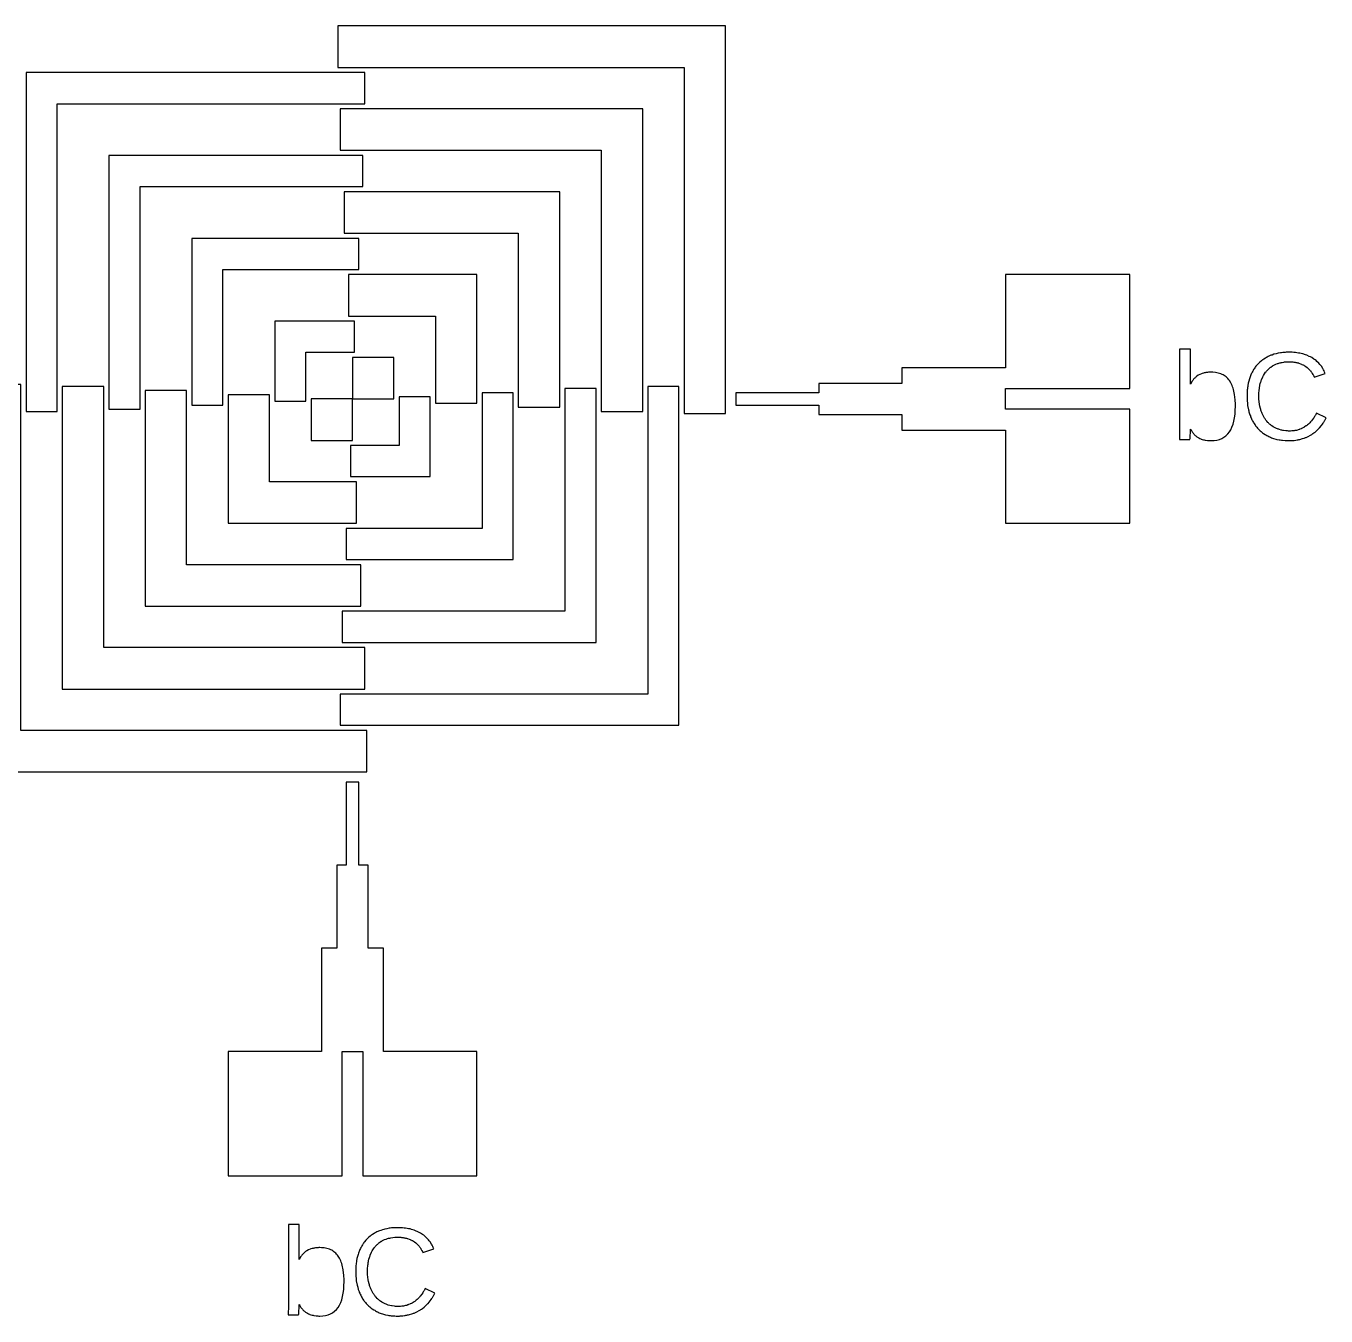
# Model space of a CAD drawing. Extents: x -62500 to 62500, y -62500 to 62500.
# Drawn here: x 1686 to 2941, y -35038 to -33793 of the extents above; entities that cross this region are included whole.
import ezdxf

# ---------------------------------------------------------------- set-up
doc = ezdxf.new("R2010")
doc.units = 0
doc.layers.add('1', color=60, linetype='CONTINUOUS')

msp = doc.modelspace()

# ---------------------------------------------------------------- linework, layer by layer
at = {"layer": '1'}
for points in [[(1987.45, -33833.1), (2321.45, -33833.1), (2321.45, -34167.1), (2361.45, -34167.1), (2361.45, -33793.1), (1987.45, -33793.1), (1987.45, -33833.1)], [(1987.45, -33833.1), (2321.45, -33833.1), (2321.45, -34167.1), (2361.45, -34167.1), (2361.45, -33793.1), (1987.45, -33793.1), (1987.45, -33833.1)], [(1686.45, -34165.1), (1716.45, -34165.1), (1716.45, -33868.1), (2013.45, -33868.1), (2013.45, -33838.1), (1686.45, -33838.1), (1686.45, -34165.1)], [(1686.45, -34165.1), (1716.45, -34165.1), (1716.45, -33868.1), (2013.45, -33868.1), (2013.45, -33838.1), (1686.45, -33838.1), (1686.45, -34165.1)], [(1989.45, -33913.1), (2241.45, -33913.1), (2241.45, -34165.1), (2281.45, -34165.1), (2281.45, -33873.1), (1989.45, -33873.1), (1989.45, -33913.1)], [(1989.45, -33913.1), (2241.45, -33913.1), (2241.45, -34165.1), (2281.45, -34165.1), (2281.45, -33873.1), (1989.45, -33873.1), (1989.45, -33913.1)], [(1766.45, -34163.1), (1796.45, -34163.1), (1796.45, -33948.1), (2011.45, -33948.1), (2011.45, -33918.1), (1766.45, -33918.1), (1766.45, -34163.1)], [(1766.45, -34163.1), (1796.45, -34163.1), (1796.45, -33948.1), (2011.45, -33948.1), (2011.45, -33918.1), (1766.45, -33918.1), (1766.45, -34163.1)], [(1993.45, -33993.1), (2161.45, -33993.1), (2161.45, -34161.1), (2201.45, -34161.1), (2201.45, -33953.1), (1993.45, -33953.1), (1993.45, -33993.1)], [(1993.45, -33993.1), (2161.45, -33993.1), (2161.45, -34161.1), (2201.45, -34161.1), (2201.45, -33953.1), (1993.45, -33953.1), (1993.45, -33993.1)], [(1846.45, -34159.1), (1876.45, -34159.1), (1876.45, -34028.1), (2007.45, -34028.1), (2007.45, -33998.1), (1846.45, -33998.1), (1846.45, -34159.1)], [(1846.45, -34159.1), (1876.45, -34159.1), (1876.45, -34028.1), (2007.45, -34028.1), (2007.45, -33998.1), (1846.45, -33998.1), (1846.45, -34159.1)], [(1997.45, -34073.1), (2081.45, -34073.1), (2081.45, -34157.1), (2121.45, -34157.1), (2121.45, -34033.1), (1997.45, -34033.1), (1997.45, -34073.1)], [(1997.45, -34073.1), (2081.45, -34073.1), (2081.45, -34157.1), (2121.45, -34157.1), (2121.45, -34033.1), (1997.45, -34033.1), (1997.45, -34073.1)], [(2371.45, -34159.1), (2451.45, -34159.1), (2451.45, -34168.1), (2531.45, -34168.1), (2531.45, -34183.1), (2631.45, -34183.1), (2631.45, -34273.1), (2751.45, -34273.1), (2751.45, -34163.1), (2631.45, -34163.1), (2631.45, -34143.1), (2751.45, -34143.1), (2751.45, -34033.1), (2631.45, -34033.1), (2631.45, -34123.1), (2531.45, -34123.1), (2531.45, -34138.1), (2451.45, -34138.1), (2451.45, -34147.1), (2371.45, -34147.1), (2371.45, -34159.1)], [(2371.45, -34159.1), (2451.45, -34159.1), (2451.45, -34168.1), (2531.45, -34168.1), (2531.45, -34183.1), (2631.45, -34183.1), (2631.45, -34273.1), (2751.45, -34273.1), (2751.45, -34163.1), (2631.45, -34163.1), (2631.45, -34143.1), (2751.45, -34143.1), (2751.45, -34033.1), (2631.45, -34033.1), (2631.45, -34123.1), (2531.45, -34123.1), (2531.45, -34138.1), (2451.45, -34138.1), (2451.45, -34147.1), (2371.45, -34147.1), (2371.45, -34159.1)], [(1926.45, -34155.1), (1956.45, -34155.1), (1956.45, -34108.1), (2003.45, -34108.1), (2003.45, -34078.1), (1926.45, -34078.1), (1926.45, -34155.1)], [(1926.45, -34155.1), (1956.45, -34155.1), (1956.45, -34108.1), (2003.45, -34108.1), (2003.45, -34078.1), (1926.45, -34078.1), (1926.45, -34155.1)], [(2001.45, -34153.1), (2041.45, -34153.1), (2041.45, -34113.1), (2001.45, -34113.1), (2001.45, -34153.1)], [(2001.45, -34153.1), (2041.45, -34153.1), (2041.45, -34113.1), (2001.45, -34113.1), (2001.45, -34153.1)], [(2799.25, -34192.1), (2809.45, -34192.1), (2809.45, -34191.8), (2809.55, -34191.4), (2809.55, -34190.9), (2809.65, -34190.5), (2809.75, -34188.7), (2809.95, -34185.4), (2809.95, -34184), (2810.05, -34182.8), (2810.05, -34182.2), (2810.15, -34182.2), (2810.55, -34183), (2810.95, -34183.7), (2811.75, -34184.9), (2812.15, -34185.6), (2812.65, -34186.2), (2813.15, -34186.7), (2813.55, -34187.3), (2814.55, -34188.3), (2815.15, -34188.7), (2815.65, -34189.2), (2816.25, -34189.6), (2816.75, -34190), (2817.35, -34190.3), (2817.95, -34190.7), (2819.15, -34191.3), (2819.85, -34191.6), (2820.45, -34191.8), (2821.15, -34192.1), (2822.55, -34192.5), (2823.35, -34192.6), (2824.05, -34192.8), (2826.45, -34193.1), (2827.35, -34193.2), (2828.15, -34193.2), (2829.05, -34193.3), (2829.95, -34193.3), (2832.75, -34193.2), (2835.45, -34192.8), (2837.95, -34192.1), (2840.15, -34191.2), (2842.25, -34190.1), (2844.25, -34188.6), (2845.95, -34186.9), (2847.55, -34185), (2848.85, -34182.8), (2850.05, -34180.3), (2851.05, -34177.6), (2851.95, -34174.6), (2852.55, -34171.3), (2852.95, -34167.8), (2853.25, -34164.1), (2853.35, -34160), (2853.35, -34158), (2853.15, -34154.1), (2852.55, -34148.8), (2852.25, -34147.2), (2851.95, -34145.7), (2851.55, -34144.1), (2851.15, -34142.7), (2850.65, -34141.3), (2850.15, -34140), (2849.65, -34138.8), (2849.05, -34137.6), (2847.65, -34135.4), (2846.95, -34134.5), (2846.15, -34133.5), (2845.35, -34132.7), (2844.45, -34131.9), (2843.55, -34131.2), (2842.55, -34130.5), (2841.45, -34129.9), (2840.45, -34129.4), (2839.25, -34128.9), (2836.85, -34128.1), (2835.55, -34127.8), (2834.25, -34127.6), (2831.45, -34127.4), (2829.95, -34127.3), (2829.05, -34127.3), (2828.25, -34127.4), (2827.35, -34127.4), (2826.55, -34127.5), (2825.65, -34127.6), (2824.95, -34127.7), (2824.15, -34127.8), (2823.35, -34128), (2822.65, -34128.2), (2821.15, -34128.6), (2820.55, -34128.8), (2819.15, -34129.4), (2817.35, -34130.3), (2816.15, -34131.1), (2815.65, -34131.5), (2815.05, -34132), (2814.55, -34132.4), (2814.05, -34133), (2813.55, -34133.5), (2813.05, -34134.1), (2812.65, -34134.6), (2812.15, -34135.3), (2811.75, -34135.9), (2810.15, -34138.7), (2809.95, -34138.7), (2810.05, -34134.5), (2810.05, -34133.7), (2810.15, -34132.7), (2810.15, -34104.9), (2799.55, -34104.9), (2799.55, -34184.5), (2799.35, -34190.8), (2799.25, -34191.2), (2799.25, -34192.1)], [(2799.25, -34192.1), (2809.45, -34192.1), (2809.45, -34191.8), (2809.55, -34191.4), (2809.55, -34190.9), (2809.65, -34190.5), (2809.75, -34188.7), (2809.95, -34185.4), (2809.95, -34184), (2810.05, -34182.8), (2810.05, -34182.2), (2810.15, -34182.2), (2810.55, -34183), (2810.95, -34183.7), (2811.75, -34184.9), (2812.15, -34185.6), (2812.65, -34186.2), (2813.15, -34186.7), (2813.55, -34187.3), (2814.55, -34188.3), (2815.15, -34188.7), (2815.65, -34189.2), (2816.25, -34189.6), (2816.75, -34190), (2817.35, -34190.3), (2817.95, -34190.7), (2819.15, -34191.3), (2819.85, -34191.6), (2820.45, -34191.8), (2821.15, -34192.1), (2822.55, -34192.5), (2823.35, -34192.6), (2824.05, -34192.8), (2826.45, -34193.1), (2827.35, -34193.2), (2828.15, -34193.2), (2829.05, -34193.3), (2829.95, -34193.3), (2832.75, -34193.2), (2835.45, -34192.8), (2837.95, -34192.1), (2840.15, -34191.2), (2842.25, -34190.1), (2844.25, -34188.6), (2845.95, -34186.9), (2847.55, -34185), (2848.85, -34182.8), (2850.05, -34180.3), (2851.05, -34177.6), (2851.95, -34174.6), (2852.55, -34171.3), (2852.95, -34167.8), (2853.25, -34164.1), (2853.35, -34160), (2853.35, -34158), (2853.15, -34154.1), (2852.55, -34148.8), (2852.25, -34147.2), (2851.95, -34145.7), (2851.55, -34144.1), (2851.15, -34142.7), (2850.65, -34141.3), (2850.15, -34140), (2849.65, -34138.8), (2849.05, -34137.6), (2847.65, -34135.4), (2846.95, -34134.5), (2846.15, -34133.5), (2845.35, -34132.7), (2844.45, -34131.9), (2843.55, -34131.2), (2842.55, -34130.5), (2841.45, -34129.9), (2840.45, -34129.4), (2839.25, -34128.9), (2836.85, -34128.1), (2835.55, -34127.8), (2834.25, -34127.6), (2831.45, -34127.4), (2829.95, -34127.3), (2829.05, -34127.3), (2828.25, -34127.4), (2827.35, -34127.4), (2826.55, -34127.5), (2825.65, -34127.6), (2824.95, -34127.7), (2824.15, -34127.8), (2823.35, -34128), (2822.65, -34128.2), (2821.15, -34128.6), (2820.55, -34128.8), (2819.15, -34129.4), (2817.35, -34130.3), (2816.15, -34131.1), (2815.65, -34131.5), (2815.05, -34132), (2814.55, -34132.4), (2814.05, -34133), (2813.55, -34133.5), (2813.05, -34134.1), (2812.65, -34134.6), (2812.15, -34135.3), (2811.75, -34135.9), (2810.15, -34138.7), (2809.95, -34138.7), (2810.05, -34134.5), (2810.05, -34133.7), (2810.15, -34132.7), (2810.15, -34104.9), (2799.55, -34104.9), (2799.55, -34184.5), (2799.35, -34190.8), (2799.25, -34191.2), (2799.25, -34192.1)], [(2864.55, -34152.6), (2864.65, -34153.8), (2864.65, -34154.9), (2864.85, -34157.1), (2865.05, -34158.2), (2865.15, -34159.3), (2865.95, -34163.5), (2866.25, -34164.5), (2866.45, -34165.6), (2867.05, -34167.6), (2867.35, -34168.5), (2867.75, -34169.5), (2868.05, -34170.4), (2868.45, -34171.3), (2868.85, -34172.3), (2869.35, -34173.2), (2869.75, -34174), (2870.25, -34174.9), (2870.75, -34175.7), (2871.25, -34176.6), (2872.25, -34178.2), (2872.85, -34178.9), (2873.45, -34179.7), (2874.05, -34180.4), (2874.65, -34181.2), (2875.35, -34181.9), (2875.95, -34182.6), (2876.65, -34183.2), (2877.35, -34183.9), (2878.05, -34184.5), (2878.85, -34185.1), (2879.55, -34185.7), (2880.35, -34186.3), (2881.95, -34187.3), (2882.85, -34187.8), (2883.65, -34188.3), (2884.55, -34188.8), (2885.45, -34189.2), (2886.35, -34189.7), (2887.35, -34190.1), (2888.25, -34190.5), (2889.25, -34190.8), (2890.25, -34191.2), (2892.25, -34191.8), (2893.35, -34192.1), (2895.45, -34192.5), (2896.55, -34192.7), (2897.75, -34192.8), (2898.85, -34193), (2901.25, -34193.2), (2902.45, -34193.2), (2903.65, -34193.3), (2906.65, -34193.3), (2907.45, -34193.2), (2909.15, -34193.1), (2909.95, -34193.1), (2911.55, -34192.9), (2913.05, -34192.6), (2913.85, -34192.5), (2914.55, -34192.3), (2915.35, -34192.2), (2918.15, -34191.4), (2919.55, -34190.9), (2920.25, -34190.7), (2920.85, -34190.4), (2921.55, -34190.2), (2922.75, -34189.6), (2923.45, -34189.3), (2925.85, -34188.1), (2926.35, -34187.7), (2926.95, -34187.4), (2927.55, -34187), (2928.05, -34186.6), (2929.15, -34185.9), (2930.15, -34185.1), (2931.15, -34184.2), (2931.65, -34183.8), (2932.65, -34182.9), (2933.55, -34182), (2933.95, -34181.5), (2934.45, -34181.1), (2936.45, -34178.6), (2937.25, -34177.5), (2937.95, -34176.4), (2938.25, -34175.9), (2938.65, -34175.4), (2938.95, -34174.8), (2939.25, -34174.3), (2939.55, -34173.7), (2939.95, -34173.2), (2940.25, -34172.6), (2940.45, -34172), (2940.75, -34171.4), (2931.65, -34166.8), (2931.35, -34167.3), (2931.15, -34167.8), (2930.85, -34168.2), (2930.55, -34168.7), (2930.35, -34169.2), (2930.05, -34169.6), (2929.75, -34170.1), (2929.25, -34170.9), (2928.95, -34171.3), (2928.65, -34171.8), (2926.85, -34174.2), (2926.45, -34174.6), (2926.15, -34175), (2925.85, -34175.3), (2925.15, -34176.1), (2924.75, -34176.4), (2923.75, -34177.4), (2922.95, -34178.1), (2922.55, -34178.4), (2921.85, -34179), (2921.45, -34179.2), (2920.95, -34179.5), (2920.15, -34180.1), (2919.75, -34180.3), (2919.35, -34180.6), (2918.95, -34180.8), (2918.45, -34181.1), (2918.05, -34181.3), (2917.05, -34181.7), (2916.65, -34181.9), (2915.65, -34182.3), (2915.25, -34182.5), (2914.75, -34182.6), (2913.75, -34183), (2913.25, -34183.1), (2912.25, -34183.4), (2910.55, -34183.7), (2910.05, -34183.8), (2908.95, -34183.9), (2907.75, -34184), (2906.65, -34184.1), (2904.55, -34184.1), (2903.75, -34184), (2902.95, -34184), (2902.05, -34183.9), (2899.65, -34183.6), (2898.95, -34183.4), (2898.15, -34183.3), (2897.35, -34183.1), (2895.95, -34182.7), (2895.15, -34182.4), (2894.45, -34182.2), (2892.35, -34181.3), (2891.75, -34180.9), (2891.05, -34180.6), (2890.45, -34180.2), (2889.75, -34179.9), (2888.55, -34179.1), (2887.95, -34178.6), (2887.45, -34178.2), (2886.85, -34177.7), (2886.35, -34177.3), (2885.75, -34176.8), (2885.25, -34176.3), (2884.75, -34175.7), (2883.75, -34174.7), (2883.35, -34174.1), (2882.85, -34173.5), (2882.45, -34172.9), (2881.95, -34172.3), (2881.55, -34171.7), (2880.75, -34170.4), (2880.45, -34169.8), (2880.05, -34169.1), (2879.45, -34167.7), (2879.05, -34167), (2878.75, -34166.2), (2878.45, -34165.5), (2878.25, -34164.8), (2877.95, -34164), (2877.75, -34163.2), (2877.45, -34162.4), (2876.85, -34160), (2876.55, -34158.3), (2875.95, -34153.1), (2875.95, -34147.6), (2876.25, -34144.9), (2876.25, -34144.1), (2876.45, -34143.2), (2876.65, -34141.5), (2876.85, -34140.7), (2876.95, -34139.9), (2877.35, -34138.3), (2877.85, -34136.7), (2878.05, -34136), (2878.35, -34135.2), (2878.55, -34134.5), (2879.75, -34131.7), (2880.15, -34131.1), (2880.45, -34130.4), (2882.45, -34127.4), (2882.95, -34126.8), (2883.35, -34126.3), (2883.85, -34125.7), (2885.35, -34124.2), (2885.85, -34123.8), (2886.35, -34123.3), (2886.95, -34122.8), (2887.45, -34122.4), (2889.25, -34121.2), (2889.85, -34120.9), (2890.55, -34120.5), (2891.15, -34120.2), (2891.85, -34119.9), (2892.45, -34119.6), (2893.85, -34119), (2894.55, -34118.8), (2895.25, -34118.5), (2896.05, -34118.3), (2896.75, -34118.1), (2897.55, -34118), (2898.35, -34117.8), (2899.95, -34117.6), (2900.75, -34117.4), (2901.55, -34117.4), (2902.35, -34117.3), (2903.25, -34117.3), (2904.05, -34117.2), (2906.25, -34117.2), (2906.85, -34117.3), (2908.05, -34117.3), (2908.65, -34117.4), (2909.85, -34117.5), (2910.45, -34117.6), (2910.95, -34117.7), (2911.55, -34117.8), (2912.05, -34117.9), (2912.65, -34118), (2913.15, -34118.2), (2914.15, -34118.4), (2914.65, -34118.6), (2916.15, -34119.1), (2917.05, -34119.5), (2917.45, -34119.7), (2918.35, -34120.1), (2918.85, -34120.3), (2919.25, -34120.5), (2920.05, -34121), (2920.45, -34121.2), (2921.25, -34121.8), (2922.65, -34122.8), (2922.95, -34123.1), (2923.35, -34123.4), (2925.45, -34125.5), (2925.65, -34125.8), (2926.25, -34126.5), (2926.45, -34126.8), (2926.65, -34127.2), (2927.15, -34127.8), (2927.35, -34128.2), (2927.55, -34128.5), (2928.15, -34129.6), (2928.35, -34129.9), (2928.55, -34130.3), (2929.05, -34131.4), (2929.25, -34131.7), (2929.35, -34132.1), (2940.05, -34128.6), (2939.45, -34127.3), (2938.95, -34126.1), (2938.25, -34124.9), (2937.65, -34123.8), (2936.25, -34121.6), (2935.45, -34120.6), (2934.65, -34119.7), (2933.85, -34118.7), (2932.05, -34116.9), (2931.15, -34116.1), (2930.15, -34115.3), (2929.15, -34114.6), (2926.95, -34113.2), (2925.85, -34112.6), (2924.65, -34112), (2922.25, -34111), (2920.95, -34110.5), (2918.35, -34109.7), (2916.95, -34109.3), (2915.55, -34109), (2914.15, -34108.8), (2912.65, -34108.6), (2911.25, -34108.4), (2909.65, -34108.2), (2908.05, -34108.1), (2902.45, -34108.1), (2901.35, -34108.2), (2900.15, -34108.2), (2899.05, -34108.3), (2897.95, -34108.5), (2896.85, -34108.6), (2894.65, -34109), (2892.55, -34109.4), (2890.55, -34110), (2888.65, -34110.7), (2887.65, -34111), (2884.95, -34112.2), (2884.05, -34112.7), (2883.25, -34113.1), (2882.35, -34113.6), (2880.75, -34114.6), (2879.95, -34115.2), (2879.25, -34115.7), (2878.45, -34116.3), (2877.05, -34117.5), (2876.35, -34118.2), (2875.65, -34118.8), (2875.05, -34119.5), (2874.35, -34120.2), (2873.15, -34121.6), (2872.55, -34122.4), (2872.05, -34123.2), (2871.55, -34123.9), (2870.95, -34124.7), (2870.45, -34125.6), (2870.05, -34126.4), (2869.55, -34127.3), (2869.15, -34128.1), (2868.65, -34129), (2868.25, -34129.9), (2867.95, -34130.9), (2867.55, -34131.8), (2867.25, -34132.8), (2866.85, -34133.8), (2866.25, -34135.8), (2866.05, -34136.8), (2865.75, -34137.9), (2865.35, -34140), (2865.25, -34141.1), (2865.05, -34142.2), (2864.95, -34143.3), (2864.75, -34144.4), (2864.65, -34145.6), (2864.65, -34146.8), (2864.55, -34147.9), (2864.55, -34152.6)], [(2864.55, -34152.6), (2864.65, -34153.8), (2864.65, -34154.9), (2864.85, -34157.1), (2865.05, -34158.2), (2865.15, -34159.3), (2865.95, -34163.5), (2866.25, -34164.5), (2866.45, -34165.6), (2867.05, -34167.6), (2867.35, -34168.5), (2867.75, -34169.5), (2868.05, -34170.4), (2868.45, -34171.3), (2868.85, -34172.3), (2869.35, -34173.2), (2869.75, -34174), (2870.25, -34174.9), (2870.75, -34175.7), (2871.25, -34176.6), (2872.25, -34178.2), (2872.85, -34178.9), (2873.45, -34179.7), (2874.05, -34180.4), (2874.65, -34181.2), (2875.35, -34181.9), (2875.95, -34182.6), (2876.65, -34183.2), (2877.35, -34183.9), (2878.05, -34184.5), (2878.85, -34185.1), (2879.55, -34185.7), (2880.35, -34186.3), (2881.95, -34187.3), (2882.85, -34187.8), (2883.65, -34188.3), (2884.55, -34188.8), (2885.45, -34189.2), (2886.35, -34189.7), (2887.35, -34190.1), (2888.25, -34190.5), (2889.25, -34190.8), (2890.25, -34191.2), (2892.25, -34191.8), (2893.35, -34192.1), (2895.45, -34192.5), (2896.55, -34192.7), (2897.75, -34192.8), (2898.85, -34193), (2901.25, -34193.2), (2902.45, -34193.2), (2903.65, -34193.3), (2906.65, -34193.3), (2907.45, -34193.2), (2909.15, -34193.1), (2909.95, -34193.1), (2911.55, -34192.9), (2913.05, -34192.6), (2913.85, -34192.5), (2914.55, -34192.3), (2915.35, -34192.2), (2918.15, -34191.4), (2919.55, -34190.9), (2920.25, -34190.7), (2920.85, -34190.4), (2921.55, -34190.2), (2922.75, -34189.6), (2923.45, -34189.3), (2925.85, -34188.1), (2926.35, -34187.7), (2926.95, -34187.4), (2927.55, -34187), (2928.05, -34186.6), (2929.15, -34185.9), (2930.15, -34185.1), (2931.15, -34184.2), (2931.65, -34183.8), (2932.65, -34182.9), (2933.55, -34182), (2933.95, -34181.5), (2934.45, -34181.1), (2936.45, -34178.6), (2937.25, -34177.5), (2937.95, -34176.4), (2938.25, -34175.9), (2938.65, -34175.4), (2938.95, -34174.8), (2939.25, -34174.3), (2939.55, -34173.7), (2939.95, -34173.2), (2940.25, -34172.6), (2940.45, -34172), (2940.75, -34171.4), (2931.65, -34166.8), (2931.35, -34167.3), (2931.15, -34167.8), (2930.85, -34168.2), (2930.55, -34168.7), (2930.35, -34169.2), (2930.05, -34169.6), (2929.75, -34170.1), (2929.25, -34170.9), (2928.95, -34171.3), (2928.65, -34171.8), (2926.85, -34174.2), (2926.45, -34174.6), (2926.15, -34175), (2925.85, -34175.3), (2925.15, -34176.1), (2924.75, -34176.4), (2923.75, -34177.4), (2922.95, -34178.1), (2922.55, -34178.4), (2921.85, -34179), (2921.45, -34179.2), (2920.95, -34179.5), (2920.15, -34180.1), (2919.75, -34180.3), (2919.35, -34180.6), (2918.95, -34180.8), (2918.45, -34181.1), (2918.05, -34181.3), (2917.05, -34181.7), (2916.65, -34181.9), (2915.65, -34182.3), (2915.25, -34182.5), (2914.75, -34182.6), (2913.75, -34183), (2913.25, -34183.1), (2912.25, -34183.4), (2910.55, -34183.7), (2910.05, -34183.8), (2908.95, -34183.9), (2907.75, -34184), (2906.65, -34184.1), (2904.55, -34184.1), (2903.75, -34184), (2902.95, -34184), (2902.05, -34183.9), (2899.65, -34183.6), (2898.95, -34183.4), (2898.15, -34183.3), (2897.35, -34183.1), (2895.95, -34182.7), (2895.15, -34182.4), (2894.45, -34182.2), (2892.35, -34181.3), (2891.75, -34180.9), (2891.05, -34180.6), (2890.45, -34180.2), (2889.75, -34179.9), (2888.55, -34179.1), (2887.95, -34178.6), (2887.45, -34178.2), (2886.85, -34177.7), (2886.35, -34177.3), (2885.75, -34176.8), (2885.25, -34176.3), (2884.75, -34175.7), (2883.75, -34174.7), (2883.35, -34174.1), (2882.85, -34173.5), (2882.45, -34172.9), (2881.95, -34172.3), (2881.55, -34171.7), (2880.75, -34170.4), (2880.45, -34169.8), (2880.05, -34169.1), (2879.45, -34167.7), (2879.05, -34167), (2878.75, -34166.2), (2878.45, -34165.5), (2878.25, -34164.8), (2877.95, -34164), (2877.75, -34163.2), (2877.45, -34162.4), (2876.85, -34160), (2876.55, -34158.3), (2875.95, -34153.1), (2875.95, -34147.6), (2876.25, -34144.9), (2876.25, -34144.1), (2876.45, -34143.2), (2876.65, -34141.5), (2876.85, -34140.7), (2876.95, -34139.9), (2877.35, -34138.3), (2877.85, -34136.7), (2878.05, -34136), (2878.35, -34135.2), (2878.55, -34134.5), (2879.75, -34131.7), (2880.15, -34131.1), (2880.45, -34130.4), (2882.45, -34127.4), (2882.95, -34126.8), (2883.35, -34126.3), (2883.85, -34125.7), (2885.35, -34124.2), (2885.85, -34123.8), (2886.35, -34123.3), (2886.95, -34122.8), (2887.45, -34122.4), (2889.25, -34121.2), (2889.85, -34120.9), (2890.55, -34120.5), (2891.15, -34120.2), (2891.85, -34119.9), (2892.45, -34119.6), (2893.85, -34119), (2894.55, -34118.8), (2895.25, -34118.5), (2896.05, -34118.3), (2896.75, -34118.1), (2897.55, -34118), (2898.35, -34117.8), (2899.95, -34117.6), (2900.75, -34117.4), (2901.55, -34117.4), (2902.35, -34117.3), (2903.25, -34117.3), (2904.05, -34117.2), (2906.25, -34117.2), (2906.85, -34117.3), (2908.05, -34117.3), (2908.65, -34117.4), (2909.85, -34117.5), (2910.45, -34117.6), (2910.95, -34117.7), (2911.55, -34117.8), (2912.05, -34117.9), (2912.65, -34118), (2913.15, -34118.2), (2914.15, -34118.4), (2914.65, -34118.6), (2916.15, -34119.1), (2917.05, -34119.5), (2917.45, -34119.7), (2918.35, -34120.1), (2918.85, -34120.3), (2919.25, -34120.5), (2920.05, -34121), (2920.45, -34121.2), (2921.25, -34121.8), (2922.65, -34122.8), (2922.95, -34123.1), (2923.35, -34123.4), (2925.45, -34125.5), (2925.65, -34125.8), (2926.25, -34126.5), (2926.45, -34126.8), (2926.65, -34127.2), (2927.15, -34127.8), (2927.35, -34128.2), (2927.55, -34128.5), (2928.15, -34129.6), (2928.35, -34129.9), (2928.55, -34130.3), (2929.05, -34131.4), (2929.25, -34131.7), (2929.35, -34132.1), (2940.05, -34128.6), (2939.45, -34127.3), (2938.95, -34126.1), (2938.25, -34124.9), (2937.65, -34123.8), (2936.25, -34121.6), (2935.45, -34120.6), (2934.65, -34119.7), (2933.85, -34118.7), (2932.05, -34116.9), (2931.15, -34116.1), (2930.15, -34115.3), (2929.15, -34114.6), (2926.95, -34113.2), (2925.85, -34112.6), (2924.65, -34112), (2922.25, -34111), (2920.95, -34110.5), (2918.35, -34109.7), (2916.95, -34109.3), (2915.55, -34109), (2914.15, -34108.8), (2912.65, -34108.6), (2911.25, -34108.4), (2909.65, -34108.2), (2908.05, -34108.1), (2902.45, -34108.1), (2901.35, -34108.2), (2900.15, -34108.2), (2899.05, -34108.3), (2897.95, -34108.5), (2896.85, -34108.6), (2894.65, -34109), (2892.55, -34109.4), (2890.55, -34110), (2888.65, -34110.7), (2887.65, -34111), (2884.95, -34112.2), (2884.05, -34112.7), (2883.25, -34113.1), (2882.35, -34113.6), (2880.75, -34114.6), (2879.95, -34115.2), (2879.25, -34115.7), (2878.45, -34116.3), (2877.05, -34117.5), (2876.35, -34118.2), (2875.65, -34118.8), (2875.05, -34119.5), (2874.35, -34120.2), (2873.15, -34121.6), (2872.55, -34122.4), (2872.05, -34123.2), (2871.55, -34123.9), (2870.95, -34124.7), (2870.45, -34125.6), (2870.05, -34126.4), (2869.55, -34127.3), (2869.15, -34128.1), (2868.65, -34129), (2868.25, -34129.9), (2867.95, -34130.9), (2867.55, -34131.8), (2867.25, -34132.8), (2866.85, -34133.8), (2866.25, -34135.8), (2866.05, -34136.8), (2865.75, -34137.9), (2865.35, -34140), (2865.25, -34141.1), (2865.05, -34142.2), (2864.95, -34143.3), (2864.75, -34144.4), (2864.65, -34145.6), (2864.65, -34146.8), (2864.55, -34147.9), (2864.55, -34152.6)], [(1641.45, -34513.1), (2015.45, -34513.1), (2015.45, -34473.1), (1681.45, -34473.1), (1681.45, -34139.1), (1641.45, -34139.1), (1641.45, -34513.1)], [(1641.45, -34513.1), (2015.45, -34513.1), (2015.45, -34473.1), (1681.45, -34473.1), (1681.45, -34139.1), (1641.45, -34139.1), (1641.45, -34513.1)], [(1721.45, -34433.1), (2013.45, -34433.1), (2013.45, -34393.1), (1761.45, -34393.1), (1761.45, -34141.1), (1721.45, -34141.1), (1721.45, -34433.1)], [(1721.45, -34433.1), (2013.45, -34433.1), (2013.45, -34393.1), (1761.45, -34393.1), (1761.45, -34141.1), (1721.45, -34141.1), (1721.45, -34433.1)], [(1989.45, -34468.1), (2316.45, -34468.1), (2316.45, -34141.1), (2286.45, -34141.1), (2286.45, -34438.1), (1989.45, -34438.1), (1989.45, -34468.1)], [(1989.45, -34468.1), (2316.45, -34468.1), (2316.45, -34141.1), (2286.45, -34141.1), (2286.45, -34438.1), (1989.45, -34438.1), (1989.45, -34468.1)], [(1801.45, -34353.1), (2009.45, -34353.1), (2009.45, -34313.1), (1841.45, -34313.1), (1841.45, -34145.1), (1801.45, -34145.1), (1801.45, -34353.1)], [(1801.45, -34353.1), (2009.45, -34353.1), (2009.45, -34313.1), (1841.45, -34313.1), (1841.45, -34145.1), (1801.45, -34145.1), (1801.45, -34353.1)], [(1881.45, -34273.1), (2005.45, -34273.1), (2005.45, -34233.1), (1921.45, -34233.1), (1921.45, -34149.1), (1881.45, -34149.1), (1881.45, -34273.1)], [(1881.45, -34273.1), (2005.45, -34273.1), (2005.45, -34233.1), (1921.45, -34233.1), (1921.45, -34149.1), (1881.45, -34149.1), (1881.45, -34273.1)], [(1961.45, -34193.1), (2001.45, -34193.1), (2001.45, -34153.1), (1961.45, -34153.1), (1961.45, -34193.1)], [(1961.45, -34193.1), (2001.45, -34193.1), (2001.45, -34153.1), (1961.45, -34153.1), (1961.45, -34193.1)], [(1991.45, -34388.1), (2236.45, -34388.1), (2236.45, -34143.1), (2206.45, -34143.1), (2206.45, -34358.1), (1991.45, -34358.1), (1991.45, -34388.1)], [(1991.45, -34388.1), (2236.45, -34388.1), (2236.45, -34143.1), (2206.45, -34143.1), (2206.45, -34358.1), (1991.45, -34358.1), (1991.45, -34388.1)], [(1995.45, -34308.1), (2156.45, -34308.1), (2156.45, -34147.1), (2126.45, -34147.1), (2126.45, -34278.1), (1995.45, -34278.1), (1995.45, -34308.1)], [(1995.45, -34308.1), (2156.45, -34308.1), (2156.45, -34147.1), (2126.45, -34147.1), (2126.45, -34278.1), (1995.45, -34278.1), (1995.45, -34308.1)], [(1999.45, -34228.1), (2076.45, -34228.1), (2076.45, -34151.1), (2046.45, -34151.1), (2046.45, -34198.1), (1999.45, -34198.1), (1999.45, -34228.1)], [(1999.45, -34228.1), (2076.45, -34228.1), (2076.45, -34151.1), (2046.45, -34151.1), (2046.45, -34198.1), (1999.45, -34198.1), (1999.45, -34228.1)], [(1881.45, -34903.1), (1991.45, -34903.1), (1991.45, -34783.1), (2011.45, -34783.1), (2011.45, -34903.1), (2121.45, -34903.1), (2121.45, -34783.1), (2031.45, -34783.1), (2031.45, -34683.1), (2016.45, -34683.1), (2016.45, -34603.1), (2007.45, -34603.1), (2007.45, -34523.1), (1995.45, -34523.1), (1995.45, -34603.1), (1986.45, -34603.1), (1986.45, -34683.1), (1971.45, -34683.1), (1971.45, -34783.1), (1881.45, -34783.1), (1881.45, -34903.1)], [(1881.45, -34903.1), (1991.45, -34903.1), (1991.45, -34783.1), (2011.45, -34783.1), (2011.45, -34903.1), (2121.45, -34903.1), (2121.45, -34783.1), (2031.45, -34783.1), (2031.45, -34683.1), (2016.45, -34683.1), (2016.45, -34603.1), (2007.45, -34603.1), (2007.45, -34523.1), (1995.45, -34523.1), (1995.45, -34603.1), (1986.45, -34603.1), (1986.45, -34683.1), (1971.45, -34683.1), (1971.45, -34783.1), (1881.45, -34783.1), (1881.45, -34903.1)], [(1939.25, -35037.1), (1949.45, -35037.1), (1949.45, -35036.8), (1949.55, -35036.4), (1949.55, -35035.9), (1949.65, -35035.5), (1949.75, -35033.7), (1949.95, -35030.4), (1949.95, -35029), (1950.05, -35027.8), (1950.05, -35027.2), (1950.15, -35027.2), (1950.55, -35028), (1950.95, -35028.7), (1951.35, -35029.3), (1951.75, -35030), (1952.15, -35030.6), (1952.65, -35031.2), (1953.15, -35031.7), (1953.55, -35032.3), (1954.55, -35033.3), (1955.15, -35033.7), (1955.65, -35034.2), (1956.25, -35034.6), (1956.75, -35035), (1957.35, -35035.3), (1957.95, -35035.7), (1959.15, -35036.3), (1959.85, -35036.6), (1960.45, -35036.8), (1961.15, -35037.1), (1962.55, -35037.5), (1963.35, -35037.6), (1964.05, -35037.8), (1966.45, -35038.1), (1967.35, -35038.2), (1968.15, -35038.2), (1969.05, -35038.3), (1969.95, -35038.3), (1972.75, -35038.2), (1975.45, -35037.8), (1977.95, -35037.1), (1980.15, -35036.2), (1982.25, -35035.1), (1984.25, -35033.6), (1985.95, -35031.9), (1987.55, -35030), (1988.85, -35027.8), (1990.05, -35025.3), (1991.05, -35022.6), (1991.95, -35019.6), (1992.55, -35016.3), (1992.95, -35012.8), (1993.25, -35009.1), (1993.35, -35005), (1993.35, -35003), (1993.15, -34999.1), (1992.55, -34993.8), (1992.25, -34992.2), (1991.95, -34990.7), (1991.55, -34989.1), (1991.15, -34987.7), (1990.65, -34986.3), (1990.15, -34985), (1989.65, -34983.8), (1989.05, -34982.6), (1988.35, -34981.5), (1986.95, -34979.5), (1986.15, -34978.5), (1985.35, -34977.7), (1984.45, -34976.9), (1983.55, -34976.2), (1982.55, -34975.5), (1981.45, -34974.9), (1980.45, -34974.4), (1979.25, -34973.9), (1976.85, -34973.1), (1975.55, -34972.8), (1974.25, -34972.6), (1971.45, -34972.4), (1969.95, -34972.3), (1969.05, -34972.3), (1968.25, -34972.4), (1967.35, -34972.4), (1966.55, -34972.5), (1965.65, -34972.6), (1964.95, -34972.7), (1964.15, -34972.8), (1963.35, -34973), (1962.65, -34973.2), (1961.15, -34973.6), (1960.55, -34973.8), (1959.15, -34974.4), (1957.35, -34975.3), (1956.15, -34976.1), (1955.65, -34976.5), (1955.05, -34977), (1953.55, -34978.5), (1953.05, -34979.1), (1952.65, -34979.6), (1952.15, -34980.3), (1951.75, -34980.9), (1950.15, -34983.7), (1949.95, -34983.7), (1950.05, -34979.5), (1950.05, -34978.7), (1950.15, -34977.7), (1950.15, -34949.9), (1939.55, -34949.9), (1939.55, -35029.5), (1939.35, -35035.8), (1939.25, -35036.2), (1939.25, -35037.1)], [(1939.25, -35037.1), (1949.45, -35037.1), (1949.45, -35036.8), (1949.55, -35036.4), (1949.55, -35035.9), (1949.65, -35035.5), (1949.75, -35033.7), (1949.95, -35030.4), (1949.95, -35029), (1950.05, -35027.8), (1950.05, -35027.2), (1950.15, -35027.2), (1950.55, -35028), (1950.95, -35028.7), (1951.35, -35029.3), (1951.75, -35030), (1952.15, -35030.6), (1952.65, -35031.2), (1953.15, -35031.7), (1953.55, -35032.3), (1954.55, -35033.3), (1955.15, -35033.7), (1955.65, -35034.2), (1956.25, -35034.6), (1956.75, -35035), (1957.35, -35035.3), (1957.95, -35035.7), (1959.15, -35036.3), (1959.85, -35036.6), (1960.45, -35036.8), (1961.15, -35037.1), (1962.55, -35037.5), (1963.35, -35037.6), (1964.05, -35037.8), (1966.45, -35038.1), (1967.35, -35038.2), (1968.15, -35038.2), (1969.05, -35038.3), (1969.95, -35038.3), (1972.75, -35038.2), (1975.45, -35037.8), (1977.95, -35037.1), (1980.15, -35036.2), (1982.25, -35035.1), (1984.25, -35033.6), (1985.95, -35031.9), (1987.55, -35030), (1988.85, -35027.8), (1990.05, -35025.3), (1991.05, -35022.6), (1991.95, -35019.6), (1992.55, -35016.3), (1992.95, -35012.8), (1993.25, -35009.1), (1993.35, -35005), (1993.35, -35003), (1993.15, -34999.1), (1992.55, -34993.8), (1992.25, -34992.2), (1991.95, -34990.7), (1991.55, -34989.1), (1991.15, -34987.7), (1990.65, -34986.3), (1990.15, -34985), (1989.65, -34983.8), (1989.05, -34982.6), (1988.35, -34981.5), (1986.95, -34979.5), (1986.15, -34978.5), (1985.35, -34977.7), (1984.45, -34976.9), (1983.55, -34976.2), (1982.55, -34975.5), (1981.45, -34974.9), (1980.45, -34974.4), (1979.25, -34973.9), (1976.85, -34973.1), (1975.55, -34972.8), (1974.25, -34972.6), (1971.45, -34972.4), (1969.95, -34972.3), (1969.05, -34972.3), (1968.25, -34972.4), (1967.35, -34972.4), (1966.55, -34972.5), (1965.65, -34972.6), (1964.95, -34972.7), (1964.15, -34972.8), (1963.35, -34973), (1962.65, -34973.2), (1961.15, -34973.6), (1960.55, -34973.8), (1959.15, -34974.4), (1957.35, -34975.3), (1956.15, -34976.1), (1955.65, -34976.5), (1955.05, -34977), (1953.55, -34978.5), (1953.05, -34979.1), (1952.65, -34979.6), (1952.15, -34980.3), (1951.75, -34980.9), (1950.15, -34983.7), (1949.95, -34983.7), (1950.05, -34979.5), (1950.05, -34978.7), (1950.15, -34977.7), (1950.15, -34949.9), (1939.55, -34949.9), (1939.55, -35029.5), (1939.35, -35035.8), (1939.25, -35036.2), (1939.25, -35037.1)], [(2004.55, -34997.6), (2004.65, -34998.8), (2004.65, -34999.9), (2004.85, -35002.1), (2005.05, -35003.2), (2005.15, -35004.3), (2005.95, -35008.5), (2006.25, -35009.5), (2006.45, -35010.6), (2007.05, -35012.6), (2007.35, -35013.5), (2007.75, -35014.5), (2008.05, -35015.4), (2008.45, -35016.3), (2008.85, -35017.3), (2009.35, -35018.2), (2009.75, -35019), (2010.25, -35019.9), (2010.75, -35020.7), (2011.25, -35021.6), (2012.25, -35023.2), (2012.85, -35023.9), (2013.45, -35024.7), (2014.05, -35025.4), (2014.65, -35026.2), (2015.35, -35026.9), (2015.95, -35027.6), (2016.65, -35028.2), (2017.35, -35028.9), (2018.05, -35029.5), (2018.85, -35030.1), (2019.55, -35030.7), (2020.35, -35031.3), (2021.95, -35032.3), (2022.85, -35032.8), (2023.65, -35033.3), (2024.55, -35033.8), (2025.45, -35034.2), (2026.35, -35034.7), (2027.35, -35035.1), (2028.25, -35035.5), (2029.25, -35035.8), (2030.25, -35036.2), (2032.25, -35036.8), (2033.35, -35037.1), (2035.45, -35037.5), (2036.55, -35037.7), (2037.75, -35037.8), (2038.85, -35038), (2041.25, -35038.2), (2042.45, -35038.2), (2043.65, -35038.3), (2046.65, -35038.3), (2047.45, -35038.2), (2049.15, -35038.1), (2049.95, -35038.1), (2051.55, -35037.9), (2052.25, -35037.8), (2053.05, -35037.6), (2053.85, -35037.5), (2054.55, -35037.3), (2055.35, -35037.2), (2059.55, -35036), (2060.25, -35035.7), (2060.85, -35035.5), (2061.55, -35035.2), (2062.75, -35034.6), (2063.45, -35034.3), (2065.85, -35033.1), (2066.35, -35032.7), (2066.95, -35032.4), (2067.55, -35032), (2068.05, -35031.6), (2069.15, -35030.9), (2070.65, -35029.7), (2071.15, -35029.2), (2071.65, -35028.8), (2072.65, -35027.9), (2073.55, -35027), (2073.95, -35026.5), (2074.45, -35026.1), (2076.45, -35023.6), (2077.25, -35022.5), (2077.95, -35021.5), (2078.25, -35020.9), (2078.65, -35020.4), (2079.25, -35019.3), (2079.55, -35018.7), (2079.95, -35018.1), (2080.25, -35017.6), (2080.45, -35017), (2080.75, -35016.4), (2071.65, -35011.8), (2070.85, -35013.2), (2070.55, -35013.7), (2070.35, -35014.2), (2070.05, -35014.6), (2069.75, -35015.1), (2069.25, -35015.9), (2068.35, -35017.2), (2066.85, -35019.2), (2066.45, -35019.6), (2066.15, -35020), (2065.85, -35020.3), (2065.15, -35021.1), (2064.75, -35021.4), (2063.75, -35022.4), (2062.95, -35023.1), (2062.55, -35023.3), (2062.25, -35023.7), (2061.85, -35024), (2061.45, -35024.2), (2060.95, -35024.5), (2060.15, -35025.1), (2059.75, -35025.3), (2059.35, -35025.6), (2058.95, -35025.8), (2058.45, -35026.1), (2058.05, -35026.3), (2057.05, -35026.7), (2056.65, -35026.9), (2055.65, -35027.3), (2055.25, -35027.5), (2054.75, -35027.6), (2053.75, -35028), (2052.75, -35028.2), (2051.65, -35028.5), (2050.55, -35028.7), (2050.05, -35028.8), (2048.95, -35028.9), (2047.75, -35029), (2046.65, -35029.1), (2044.55, -35029.1), (2043.75, -35029), (2042.95, -35029), (2042.05, -35028.9), (2039.65, -35028.6), (2038.95, -35028.5), (2037.35, -35028.1), (2035.95, -35027.7), (2035.15, -35027.4), (2034.45, -35027.2), (2032.35, -35026.3), (2031.75, -35026), (2031.05, -35025.6), (2030.45, -35025.2), (2029.75, -35024.9), (2028.55, -35024.1), (2027.95, -35023.6), (2027.45, -35023.2), (2026.85, -35022.7), (2026.35, -35022.3), (2025.75, -35021.8), (2025.25, -35021.3), (2024.25, -35020.2), (2023.75, -35019.7), (2023.35, -35019.1), (2022.85, -35018.5), (2022.45, -35017.9), (2021.95, -35017.3), (2021.55, -35016.7), (2020.75, -35015.4), (2020.45, -35014.8), (2020.05, -35014.1), (2019.45, -35012.7), (2019.05, -35012), (2018.75, -35011.2), (2018.45, -35010.5), (2018.25, -35009.8), (2017.95, -35009), (2017.75, -35008.2), (2017.45, -35007.4), (2016.85, -35005), (2016.55, -35003.3), (2015.95, -34998.1), (2015.95, -34992.6), (2016.25, -34989.9), (2016.25, -34989.1), (2016.45, -34988.2), (2016.65, -34986.5), (2016.85, -34985.7), (2016.95, -34984.9), (2017.35, -34983.3), (2017.85, -34981.7), (2018.05, -34981), (2018.35, -34980.2), (2018.55, -34979.5), (2019.75, -34976.7), (2020.15, -34976.1), (2020.45, -34975.4), (2022.45, -34972.4), (2022.95, -34971.8), (2023.35, -34971.3), (2023.85, -34970.7), (2025.35, -34969.2), (2025.85, -34968.8), (2026.35, -34968.3), (2026.95, -34967.8), (2027.45, -34967.4), (2029.25, -34966.2), (2029.85, -34965.9), (2030.45, -34965.5), (2031.85, -34964.9), (2032.45, -34964.6), (2033.85, -34964), (2034.55, -34963.8), (2035.25, -34963.5), (2036.05, -34963.3), (2036.75, -34963.1), (2037.55, -34963), (2038.35, -34962.8), (2042.35, -34962.3), (2043.25, -34962.3), (2044.05, -34962.2), (2046.25, -34962.2), (2046.85, -34962.3), (2048.05, -34962.3), (2048.65, -34962.4), (2049.85, -34962.5), (2050.45, -34962.6), (2050.95, -34962.7), (2051.55, -34962.8), (2052.05, -34962.9), (2052.65, -34963), (2053.15, -34963.2), (2053.65, -34963.3), (2054.15, -34963.5), (2054.65, -34963.6), (2056.15, -34964.1), (2057.05, -34964.5), (2057.45, -34964.7), (2058.35, -34965.1), (2058.85, -34965.3), (2059.25, -34965.5), (2060.05, -34966), (2060.45, -34966.2), (2061.25, -34966.8), (2062.65, -34967.8), (2062.95, -34968.1), (2063.35, -34968.4), (2065.45, -34970.5), (2065.65, -34970.8), (2066.25, -34971.5), (2066.45, -34971.8), (2066.65, -34972.2), (2067.15, -34972.8), (2067.35, -34973.2), (2067.55, -34973.5), (2068.15, -34974.6), (2068.35, -34974.9), (2068.55, -34975.3), (2069.05, -34976.4), (2069.25, -34976.7), (2069.35, -34977.1), (2080.05, -34973.6), (2079.45, -34972.3), (2078.95, -34971.1), (2078.25, -34969.9), (2077.65, -34968.8), (2076.25, -34966.6), (2075.45, -34965.6), (2074.65, -34964.7), (2073.85, -34963.7), (2072.05, -34961.9), (2071.15, -34961.1), (2070.15, -34960.3), (2069.15, -34959.6), (2066.95, -34958.2), (2065.85, -34957.6), (2064.65, -34957), (2062.25, -34956), (2060.95, -34955.5), (2058.35, -34954.7), (2056.95, -34954.3), (2055.55, -34954), (2054.15, -34953.8), (2052.65, -34953.6), (2051.25, -34953.4), (2049.65, -34953.2), (2048.05, -34953.1), (2042.45, -34953.1), (2041.35, -34953.2), (2040.15, -34953.2), (2039.05, -34953.3), (2037.95, -34953.5), (2036.85, -34953.6), (2034.65, -34954), (2032.55, -34954.5), (2031.55, -34954.7), (2030.55, -34955), (2028.65, -34955.7), (2027.65, -34956), (2024.95, -34957.2), (2024.05, -34957.7), (2023.25, -34958.1), (2022.35, -34958.6), (2020.75, -34959.6), (2019.95, -34960.2), (2019.25, -34960.7), (2018.45, -34961.3), (2017.05, -34962.5), (2016.35, -34963.2), (2015.65, -34963.8), (2015.05, -34964.5), (2014.35, -34965.2), (2013.15, -34966.6), (2012.55, -34967.4), (2012.05, -34968.2), (2011.55, -34968.9), (2010.95, -34969.7), (2010.45, -34970.6), (2010.05, -34971.4), (2009.55, -34972.3), (2009.15, -34973.1), (2008.65, -34974), (2008.25, -34975), (2007.95, -34975.9), (2007.55, -34976.8), (2007.25, -34977.8), (2006.85, -34978.8), (2006.25, -34980.8), (2006.05, -34981.8), (2005.75, -34982.9), (2005.35, -34985), (2005.25, -34986.1), (2005.05, -34987.2), (2004.95, -34988.3), (2004.75, -34989.4), (2004.65, -34990.6), (2004.65, -34991.8), (2004.55, -34992.9), (2004.55, -34997.6)], [(2004.55, -34997.6), (2004.65, -34998.8), (2004.65, -34999.9), (2004.85, -35002.1), (2005.05, -35003.2), (2005.15, -35004.3), (2005.95, -35008.5), (2006.25, -35009.5), (2006.45, -35010.6), (2007.05, -35012.6), (2007.35, -35013.5), (2007.75, -35014.5), (2008.05, -35015.4), (2008.45, -35016.3), (2008.85, -35017.3), (2009.35, -35018.2), (2009.75, -35019), (2010.25, -35019.9), (2010.75, -35020.7), (2011.25, -35021.6), (2012.25, -35023.2), (2012.85, -35023.9), (2013.45, -35024.7), (2014.05, -35025.4), (2014.65, -35026.2), (2015.35, -35026.9), (2015.95, -35027.6), (2016.65, -35028.2), (2017.35, -35028.9), (2018.05, -35029.5), (2018.85, -35030.1), (2019.55, -35030.7), (2020.35, -35031.3), (2021.95, -35032.3), (2022.85, -35032.8), (2023.65, -35033.3), (2024.55, -35033.8), (2025.45, -35034.2), (2026.35, -35034.7), (2027.35, -35035.1), (2028.25, -35035.5), (2029.25, -35035.8), (2030.25, -35036.2), (2032.25, -35036.8), (2033.35, -35037.1), (2035.45, -35037.5), (2036.55, -35037.7), (2037.75, -35037.8), (2038.85, -35038), (2041.25, -35038.2), (2042.45, -35038.2), (2043.65, -35038.3), (2046.65, -35038.3), (2047.45, -35038.2), (2049.15, -35038.1), (2049.95, -35038.1), (2051.55, -35037.9), (2052.25, -35037.8), (2053.05, -35037.6), (2053.85, -35037.5), (2054.55, -35037.3), (2055.35, -35037.2), (2059.55, -35036), (2060.25, -35035.7), (2060.85, -35035.5), (2061.55, -35035.2), (2062.75, -35034.6), (2063.45, -35034.3), (2065.85, -35033.1), (2066.35, -35032.7), (2066.95, -35032.4), (2067.55, -35032), (2068.05, -35031.6), (2069.15, -35030.9), (2070.65, -35029.7), (2071.15, -35029.2), (2071.65, -35028.8), (2072.65, -35027.9), (2073.55, -35027), (2073.95, -35026.5), (2074.45, -35026.1), (2076.45, -35023.6), (2077.25, -35022.5), (2077.95, -35021.5), (2078.25, -35020.9), (2078.65, -35020.4), (2079.25, -35019.3), (2079.55, -35018.7), (2079.95, -35018.1), (2080.25, -35017.6), (2080.45, -35017), (2080.75, -35016.4), (2071.65, -35011.8), (2070.85, -35013.2), (2070.55, -35013.7), (2070.35, -35014.2), (2070.05, -35014.6), (2069.75, -35015.1), (2069.25, -35015.9), (2068.35, -35017.2), (2066.85, -35019.2), (2066.45, -35019.6), (2066.15, -35020), (2065.85, -35020.3), (2065.15, -35021.1), (2064.75, -35021.4), (2063.75, -35022.4), (2062.95, -35023.1), (2062.55, -35023.3), (2062.25, -35023.7), (2061.85, -35024), (2061.45, -35024.2), (2060.95, -35024.5), (2060.15, -35025.1), (2059.75, -35025.3), (2059.35, -35025.6), (2058.95, -35025.8), (2058.45, -35026.1), (2058.05, -35026.3), (2057.05, -35026.7), (2056.65, -35026.9), (2055.65, -35027.3), (2055.25, -35027.5), (2054.75, -35027.6), (2053.75, -35028), (2052.75, -35028.2), (2051.65, -35028.5), (2050.55, -35028.7), (2050.05, -35028.8), (2048.95, -35028.9), (2047.75, -35029), (2046.65, -35029.1), (2044.55, -35029.1), (2043.75, -35029), (2042.95, -35029), (2042.05, -35028.9), (2039.65, -35028.6), (2038.95, -35028.5), (2037.35, -35028.1), (2035.95, -35027.7), (2035.15, -35027.4), (2034.45, -35027.2), (2032.35, -35026.3), (2031.75, -35026), (2031.05, -35025.6), (2030.45, -35025.2), (2029.75, -35024.9), (2028.55, -35024.1), (2027.95, -35023.6), (2027.45, -35023.2), (2026.85, -35022.7), (2026.35, -35022.3), (2025.75, -35021.8), (2025.25, -35021.3), (2024.25, -35020.2), (2023.75, -35019.7), (2023.35, -35019.1), (2022.85, -35018.5), (2022.45, -35017.9), (2021.95, -35017.3), (2021.55, -35016.7), (2020.75, -35015.4), (2020.45, -35014.8), (2020.05, -35014.1), (2019.45, -35012.7), (2019.05, -35012), (2018.75, -35011.2), (2018.45, -35010.5), (2018.25, -35009.8), (2017.95, -35009), (2017.75, -35008.2), (2017.45, -35007.4), (2016.85, -35005), (2016.55, -35003.3), (2015.95, -34998.1), (2015.95, -34992.6), (2016.25, -34989.9), (2016.25, -34989.1), (2016.45, -34988.2), (2016.65, -34986.5), (2016.85, -34985.7), (2016.95, -34984.9), (2017.35, -34983.3), (2017.85, -34981.7), (2018.05, -34981), (2018.35, -34980.2), (2018.55, -34979.5), (2019.75, -34976.7), (2020.15, -34976.1), (2020.45, -34975.4), (2022.45, -34972.4), (2022.95, -34971.8), (2023.35, -34971.3), (2023.85, -34970.7), (2025.35, -34969.2), (2025.85, -34968.8), (2026.35, -34968.3), (2026.95, -34967.8), (2027.45, -34967.4), (2029.25, -34966.2), (2029.85, -34965.9), (2030.45, -34965.5), (2031.85, -34964.9), (2032.45, -34964.6), (2033.85, -34964), (2034.55, -34963.8), (2035.25, -34963.5), (2036.05, -34963.3), (2036.75, -34963.1), (2037.55, -34963), (2038.35, -34962.8), (2042.35, -34962.3), (2043.25, -34962.3), (2044.05, -34962.2), (2046.25, -34962.2), (2046.85, -34962.3), (2048.05, -34962.3), (2048.65, -34962.4), (2049.85, -34962.5), (2050.45, -34962.6), (2050.95, -34962.7), (2051.55, -34962.8), (2052.05, -34962.9), (2052.65, -34963), (2053.15, -34963.2), (2053.65, -34963.3), (2054.15, -34963.5), (2054.65, -34963.6), (2056.15, -34964.1), (2057.05, -34964.5), (2057.45, -34964.7), (2058.35, -34965.1), (2058.85, -34965.3), (2059.25, -34965.5), (2060.05, -34966), (2060.45, -34966.2), (2061.25, -34966.8), (2062.65, -34967.8), (2062.95, -34968.1), (2063.35, -34968.4), (2065.45, -34970.5), (2065.65, -34970.8), (2066.25, -34971.5), (2066.45, -34971.8), (2066.65, -34972.2), (2067.15, -34972.8), (2067.35, -34973.2), (2067.55, -34973.5), (2068.15, -34974.6), (2068.35, -34974.9), (2068.55, -34975.3), (2069.05, -34976.4), (2069.25, -34976.7), (2069.35, -34977.1), (2080.05, -34973.6), (2079.45, -34972.3), (2078.95, -34971.1), (2078.25, -34969.9), (2077.65, -34968.8), (2076.25, -34966.6), (2075.45, -34965.6), (2074.65, -34964.7), (2073.85, -34963.7), (2072.05, -34961.9), (2071.15, -34961.1), (2070.15, -34960.3), (2069.15, -34959.6), (2066.95, -34958.2), (2065.85, -34957.6), (2064.65, -34957), (2062.25, -34956), (2060.95, -34955.5), (2058.35, -34954.7), (2056.95, -34954.3), (2055.55, -34954), (2054.15, -34953.8), (2052.65, -34953.6), (2051.25, -34953.4), (2049.65, -34953.2), (2048.05, -34953.1), (2042.45, -34953.1), (2041.35, -34953.2), (2040.15, -34953.2), (2039.05, -34953.3), (2037.95, -34953.5), (2036.85, -34953.6), (2034.65, -34954), (2032.55, -34954.5), (2031.55, -34954.7), (2030.55, -34955), (2028.65, -34955.7), (2027.65, -34956), (2024.95, -34957.2), (2024.05, -34957.7), (2023.25, -34958.1), (2022.35, -34958.6), (2020.75, -34959.6), (2019.95, -34960.2), (2019.25, -34960.7), (2018.45, -34961.3), (2017.05, -34962.5), (2016.35, -34963.2), (2015.65, -34963.8), (2015.05, -34964.5), (2014.35, -34965.2), (2013.15, -34966.6), (2012.55, -34967.4), (2012.05, -34968.2), (2011.55, -34968.9), (2010.95, -34969.7), (2010.45, -34970.6), (2010.05, -34971.4), (2009.55, -34972.3), (2009.15, -34973.1), (2008.65, -34974), (2008.25, -34975), (2007.95, -34975.9), (2007.55, -34976.8), (2007.25, -34977.8), (2006.85, -34978.8), (2006.25, -34980.8), (2006.05, -34981.8), (2005.75, -34982.9), (2005.35, -34985), (2005.25, -34986.1), (2005.05, -34987.2), (2004.95, -34988.3), (2004.75, -34989.4), (2004.65, -34990.6), (2004.65, -34991.8), (2004.55, -34992.9), (2004.55, -34997.6)]]:
    msp.add_lwpolyline(points, close=True, dxfattribs=at)

doc.saveas('drawing.dxf')
